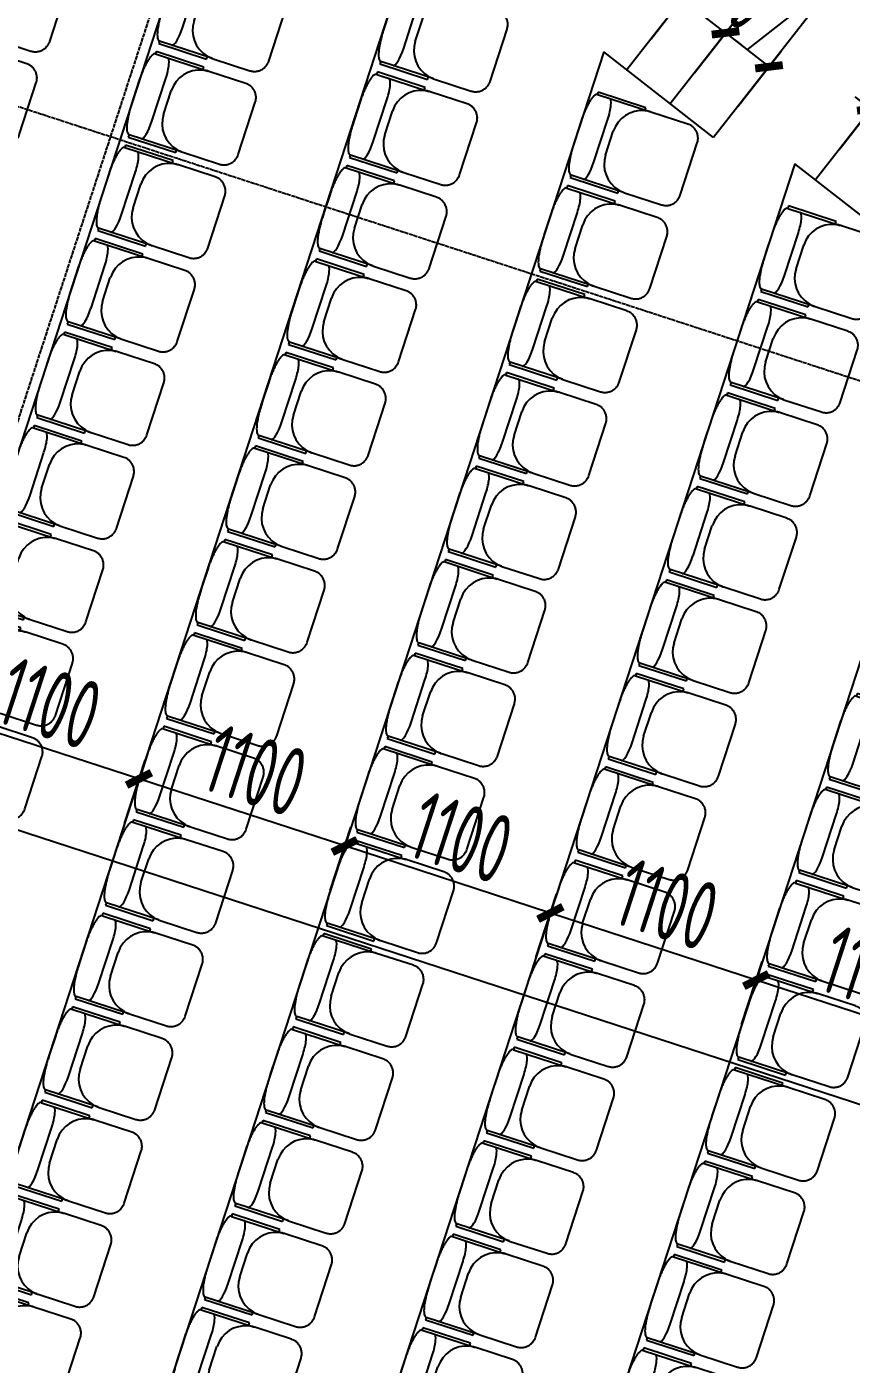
# Model space of a CAD drawing. Header units: millimetres. Extents: x 11515858 to 24947533, y -12784974 to -6116114.
# Drawn here: x 11846403 to 11850594, y -6338102 to -6331300 of the extents above; entities that cross this region are included whole.
import ezdxf

# ---------------------------------------------------------------- set-up
doc = ezdxf.new("R2010")
doc.units = ezdxf.units.MM
doc.header["$LTSCALE"] = 10
doc.linetypes.add('A2-RG-AXIS$0$CENTER', pattern=[2, 1.25, -0.25, 0.25, -0.25])
doc.linetypes.add('A2-RG-AXIS$0$DOTE', pattern=[2.42, 2, -0.2, 0.02, -0.2])
for name, color, linetype in [('A2-RB-F2$0$$34$A-DIMS-100', 1, 'Continuous'), ('A2-RB-F2$0$A-DIMS-100', 1, 'Continuous'), ('A2-RD-F2$0$A-FURN-FIXT', 9, 'Continuous'), ('A2-RD-F2$0$A-STRS', 50, 'Continuous'), ('A2-RG-AXIS$0$A-GRID', 1, 'A2-RG-AXIS$0$CENTER'), ('A2-RI-F2$0$A-STRS', 50, 'Continuous')]:
    doc.layers.add(name, color=color, linetype=linetype)
doc.layers.add('A2-RI-F2$0$A-FLOR-STRS', color=2, linetype='Continuous', lineweight=5)
doc.styles.add('A2-RB-F2$0$$0$XD2008', font='hzs.shx', dxfattribs={"width": 0.7, "bigfont": 'hztxt.shx'})
doc.styles.add('A2-RB-F2$0$XD2008', font='hzs.shx', dxfattribs={"width": 0.7, "bigfont": 'hztxt.shx'})
doc.dimstyles.new('A2-RB-F2$0$$0$XD100$0', dxfattribs={"dimscale": 100, "dimtxt": 3.5, "dimasz": 1, "dimexe": 1, "dimexo": 2, "dimgap": 0.5, "dimtad": 1, "dimdec": 0, "dimdsep": 46, "dimtxsty": 'A2-RB-F2$0$$0$XD2008', "dimblk1": 'A2-RB-F2$0$$20$_ArchTick', "dimblk2": 'A2-RB-F2$0$$20$_ArchTick', "dimsah": 1, "dimcen": 2.5, "dimclrt": 4, "dimaunit": 1, "dimadec": 0, "dimazin": 0, "dimtfac": 1, "dimtdec": 0, "dimtix": 1, "dimtmove": 2, "dimatfit": 3, "dimfxl": 0, "dimtolj": 1, "dimtzin": 0, "dimarcsym": 0})
doc.dimstyles.new('A2-RB-F2$0$XD100$0', dxfattribs={"dimscale": 100, "dimtxt": 3.5, "dimasz": 1, "dimexe": 1, "dimexo": 2, "dimgap": 0.5, "dimtad": 1, "dimdec": 0, "dimdsep": 46, "dimtxsty": 'A2-RB-F2$0$XD2008', "dimblk1": 'A2-RB-F2$0$_ArchTick', "dimblk2": 'A2-RB-F2$0$_ArchTick', "dimsah": 1, "dimcen": 2.5, "dimclrt": 4, "dimaunit": 1, "dimadec": 0, "dimazin": 0, "dimtfac": 1, "dimtdec": 0, "dimtix": 1, "dimtmove": 1, "dimatfit": 3, "dimfxl": 0, "dimtolj": 1, "dimtzin": 0, "dimarcsym": 0})

# ---------------------------------------------------------------- blocks, each defined once
blk = doc.blocks.new('A2-RG-AXIS')
at = {"layer": 'A2-RG-AXIS$0$A-GRID', "linetype": 'A2-RG-AXIS$0$DOTE'}
for p, q in [((11852707, -6313824), (11839546.1, -6354201.2)), ((11838798, -6329240.5), (11876758.7, -6341613.5))]:
    blk.add_line(p, q, dxfattribs=at)
blk = doc.blocks.new('A2-RB-F2$0$$20$_ArchTick')
at = {"color": 0, "linetype": 'ByBlock', "const_width": 0.4}
blk.add_lwpolyline([(-0.5, -0.5), (0.5, 0.5)], dxfattribs=at)
blk = doc.blocks.new('*D1553')
at = {"layer": 'A2-RB-F2$0$$34$A-DIMS-100', "color": 0, "lineweight": -2, "ltscale": 3, "transparency": 16777216}
for p, q in [((11850037.3, -6336374.7), (11850142.3, -6336052.7)), ((11851157.1, -6336488.7), (11850111.3, -6336147.8)), ((11851083.2, -6336715.6), (11851188.1, -6336393.6))]:
    blk.add_line(p, q, dxfattribs=at)
at = {"layer": 'Defpoints', "color": 0, "ltscale": 3, "transparency": 16777216}
for p in [(11850111.3, -6336147.8), (11849975.3, -6336564.9), (11851021.2, -6336905.8)]:
    blk.add_point(p, dxfattribs=at)
at = {"layer": 'A2-RB-F2$0$$34$A-DIMS-100', "color": 0, "lineweight": -2, "ltscale": 3, "transparency": 16777216, "xscale": 100, "yscale": 100, "zscale": 100}
for p, rotation in [((11850111.3, -6336147.8), 161.9467479116187), ((11851157.1, -6336488.7), 341.9467479116187)]:
    blk.add_blockref('A2-RB-F2$0$$20$_ArchTick', p, dxfattribs=dict(at, rotation=rotation))
at = {"layer": 'A2-RB-F2$0$$34$A-DIMS-100', "color": 4, "ltscale": 3, "transparency": 16777216, "insert": (11850703.9, -6336104.3), "char_height": 350, "attachment_point": 5, "rotation": 341.94675, "style": 'A2-RB-F2$0$$0$XD2008'}
blk.add_mtext('\\A1;1100', dxfattribs=at)
blk = doc.blocks.new('*D1554')
at = {"layer": 'A2-RB-F2$0$$34$A-DIMS-100', "color": 0, "lineweight": -2, "ltscale": 3, "transparency": 16777216}
for p, q in [((11848991.5, -6336033.9), (11849096.4, -6335711.8)), ((11850111.3, -6336147.8), (11849065.4, -6335806.9)), ((11850037.3, -6336374.7), (11850142.3, -6336052.7))]:
    blk.add_line(p, q, dxfattribs=at)
at = {"layer": 'Defpoints', "color": 0, "ltscale": 3, "transparency": 16777216}
for p in [(11849065.4, -6335806.9), (11848929.5, -6336224), (11849975.3, -6336564.9)]:
    blk.add_point(p, dxfattribs=at)
at = {"layer": 'A2-RB-F2$0$$34$A-DIMS-100', "color": 0, "lineweight": -2, "ltscale": 3, "transparency": 16777216, "xscale": 100, "yscale": 100, "zscale": 100}
for p, rotation in [((11849065.4, -6335806.9), 161.9467479116187), ((11850111.3, -6336147.8), 341.9467479116187)]:
    blk.add_blockref('A2-RB-F2$0$$20$_ArchTick', p, dxfattribs=dict(at, rotation=rotation))
at = {"layer": 'A2-RB-F2$0$$34$A-DIMS-100', "color": 4, "ltscale": 3, "transparency": 16777216, "insert": (11849658.1, -6335763.4), "char_height": 350, "attachment_point": 5, "rotation": 341.94675, "style": 'A2-RB-F2$0$$0$XD2008'}
blk.add_mtext('\\A1;1100', dxfattribs=at)
blk = doc.blocks.new('*D1555')
at = {"layer": 'A2-RB-F2$0$$34$A-DIMS-100', "color": 0, "lineweight": -2, "ltscale": 3, "transparency": 16777216}
for p, q in [((11847945.6, -6335693), (11848050.6, -6335370.9)), ((11849065.4, -6335806.9), (11848019.6, -6335466)), ((11848991.5, -6336033.9), (11849096.4, -6335711.8))]:
    blk.add_line(p, q, dxfattribs=at)
at = {"layer": 'Defpoints', "color": 0, "ltscale": 3, "transparency": 16777216}
for p in [(11848019.6, -6335466), (11847883.6, -6335883.1), (11848929.5, -6336224)]:
    blk.add_point(p, dxfattribs=at)
at = {"layer": 'A2-RB-F2$0$$34$A-DIMS-100', "color": 0, "lineweight": -2, "ltscale": 3, "transparency": 16777216, "xscale": 100, "yscale": 100, "zscale": 100}
for p, rotation in [((11848019.6, -6335466), 161.9467479116187), ((11849065.4, -6335806.9), 341.9467479116187)]:
    blk.add_blockref('A2-RB-F2$0$$20$_ArchTick', p, dxfattribs=dict(at, rotation=rotation))
at = {"layer": 'A2-RB-F2$0$$34$A-DIMS-100', "color": 4, "ltscale": 3, "transparency": 16777216, "insert": (11848612.2, -6335422.5), "char_height": 350, "attachment_point": 5, "rotation": 341.94675, "style": 'A2-RB-F2$0$$0$XD2008'}
blk.add_mtext('\\A1;1100', dxfattribs=at)
blk = doc.blocks.new('*D1556')
at = {"layer": 'A2-RB-F2$0$$34$A-DIMS-100', "color": 0, "lineweight": -2, "ltscale": 3, "transparency": 16777216}
for p, q in [((11846899.8, -6335352.1), (11847004.7, -6335030.1)), ((11848019.6, -6335466), (11846973.7, -6335125.1)), ((11847945.6, -6335693), (11848050.6, -6335371))]:
    blk.add_line(p, q, dxfattribs=at)
at = {"layer": 'Defpoints', "color": 0, "ltscale": 3, "transparency": 16777216}
for p in [(11846973.7, -6335125.1), (11846837.8, -6335542.2), (11847883.6, -6335883.1)]:
    blk.add_point(p, dxfattribs=at)
at = {"layer": 'A2-RB-F2$0$$34$A-DIMS-100', "color": 0, "lineweight": -2, "ltscale": 3, "transparency": 16777216, "xscale": 100, "yscale": 100, "zscale": 100}
for p, rotation in [((11846973.7, -6335125.1), 161.9467479116187), ((11848019.6, -6335466), 341.9467479116187)]:
    blk.add_blockref('A2-RB-F2$0$$20$_ArchTick', p, dxfattribs=dict(at, rotation=rotation))
at = {"layer": 'A2-RB-F2$0$$34$A-DIMS-100', "color": 4, "ltscale": 3, "transparency": 16777216, "insert": (11847566.4, -6335081.7), "char_height": 350, "attachment_point": 5, "rotation": 341.94675, "style": 'A2-RB-F2$0$$0$XD2008'}
blk.add_mtext('\\A1;1100', dxfattribs=at)
blk = doc.blocks.new('*D1557')
at = {"layer": 'A2-RB-F2$0$$34$A-DIMS-100', "color": 0, "lineweight": -2, "ltscale": 3, "transparency": 16777216}
for p, q in [((11845853.9, -6335011.2), (11845958.9, -6334689.2)), ((11846973.7, -6335125.1), (11845927.9, -6334784.3)), ((11846899.8, -6335352.1), (11847004.7, -6335030.1))]:
    blk.add_line(p, q, dxfattribs=at)
at = {"layer": 'Defpoints', "color": 0, "ltscale": 3, "transparency": 16777216}
for p in [(11845927.9, -6334784.3), (11845791.9, -6335201.4), (11846837.8, -6335542.2)]:
    blk.add_point(p, dxfattribs=at)
at = {"layer": 'A2-RB-F2$0$$34$A-DIMS-100', "color": 0, "lineweight": -2, "ltscale": 3, "transparency": 16777216, "xscale": 100, "yscale": 100, "zscale": 100}
for p, rotation in [((11845927.9, -6334784.3), 161.9467479115701), ((11846973.7, -6335125.1), 341.9467479115701)]:
    blk.add_blockref('A2-RB-F2$0$$20$_ArchTick', p, dxfattribs=dict(at, rotation=rotation))
at = {"layer": 'A2-RB-F2$0$$34$A-DIMS-100', "color": 4, "ltscale": 3, "transparency": 16777216, "insert": (11846520.6, -6334740.8), "char_height": 350, "attachment_point": 5, "rotation": 341.94675, "style": 'A2-RB-F2$0$$0$XD2008'}
blk.add_mtext('\\A1;1100', dxfattribs=at)
blk = doc.blocks.new('A2-RB-F2$0$_ArchTick')
at = {"color": 0, "linetype": 'ByBlock', "const_width": 0.4}
blk.add_lwpolyline([(-0.5, -0.5), (0.5, 0.5)], dxfattribs=at)
blk = doc.blocks.new('*D1896')
at = {"layer": 'A2-RB-F2$0$A-DIMS-100', "color": 0, "lineweight": -2, "transparency": 16777216}
for p, q in [((11850535.7, -6331920.8), (11850755.5, -6331639.2)), ((11850693.9, -6331718), (11850615.1, -6331656.5)), ((11850914.7, -6331890.3), (11850693.9, -6331718)), ((11850756.4, -6332093.1), (11850976.2, -6331811.5)), ((11850914.7, -6331890.3), (11850993.5, -6331951.8))]:
    blk.add_line(p, q, dxfattribs=at)
at = {"layer": 'Defpoints', "color": 0, "transparency": 16777216}
for p in [(11850693.9, -6331718), (11850412.6, -6332078.4), (11850633.3, -6332250.7)]:
    blk.add_point(p, dxfattribs=at)
at = {"layer": 'A2-RB-F2$0$A-DIMS-100', "color": 0, "lineweight": -2, "transparency": 16777216, "xscale": 100, "yscale": 100, "zscale": 100}
for p, rotation in [((11850693.9, -6331718), 322.0271681656827), ((11850914.7, -6331890.3), 142.0271681656827)]:
    blk.add_blockref('A2-RB-F2$0$_ArchTick', p, dxfattribs=dict(at, rotation=rotation))
at = {"layer": 'A2-RB-F2$0$A-DIMS-100', "color": 4, "transparency": 16777216, "insert": (11850942.7, -6331626.8), "char_height": 350, "attachment_point": 5, "rotation": 322.02717, "style": 'A2-RB-F2$0$XD2008'}
blk.add_mtext('\\A1;280', dxfattribs=at)
blk = doc.blocks.new('*D1898')
at = {"layer": 'A2-RB-F2$0$A-DIMS-100', "color": 0, "lineweight": -2, "transparency": 16777216}
for p, q in [((11849576.7, -6331361.7), (11849796.4, -6331080.1)), ((11849734.9, -6331158.9), (11849656.1, -6331097.4)), ((11849955.6, -6331331.2), (11849734.9, -6331158.9)), ((11849797.4, -6331534), (11850017.2, -6331252.4)), ((11849955.6, -6331331.2), (11850034.5, -6331392.7))]:
    blk.add_line(p, q, dxfattribs=at)
at = {"layer": 'Defpoints', "color": 0, "transparency": 16777216}
for p in [(11849734.9, -6331158.9), (11849453.6, -6331519.4), (11849674.3, -6331691.6)]:
    blk.add_point(p, dxfattribs=at)
at = {"layer": 'A2-RB-F2$0$A-DIMS-100', "color": 0, "lineweight": -2, "transparency": 16777216, "xscale": 100, "yscale": 100, "zscale": 100}
for p, rotation in [((11849734.9, -6331158.9), 322.0271681656827), ((11849955.6, -6331331.2), 142.0271681656827)]:
    blk.add_blockref('A2-RB-F2$0$_ArchTick', p, dxfattribs=dict(at, rotation=rotation))
at = {"layer": 'A2-RB-F2$0$A-DIMS-100', "color": 4, "transparency": 16777216, "insert": (11849983.7, -6331067.7), "char_height": 350, "attachment_point": 5, "rotation": 322.02717, "style": 'A2-RB-F2$0$XD2008'}
blk.add_mtext('\\A1;280', dxfattribs=at)
blk = doc.blocks.new('*D1899')
at = {"layer": 'A2-RB-F2$0$A-DIMS-100', "color": 0, "lineweight": -2, "transparency": 16777216}
for p, q in [((11850066, -6331417.4), (11850478.8, -6331092.9)), ((11850478.8, -6331092.9), (11851054.3, -6331542.1)), ((11849797.4, -6331534), (11850017.2, -6331252.4)), ((11849955.6, -6331331.2), (11850176.4, -6331503.5)), ((11850018.1, -6331706.3), (11850237.9, -6331424.7))]:
    blk.add_line(p, q, dxfattribs=at)
at = {"layer": 'Defpoints', "color": 0, "transparency": 16777216}
for p in [(11850176.4, -6331503.5), (11849674.3, -6331691.6), (11849895, -6331863.9)]:
    blk.add_point(p, dxfattribs=at)
at = {"layer": 'A2-RB-F2$0$A-DIMS-100', "color": 0, "lineweight": -2, "transparency": 16777216, "xscale": 100, "yscale": 100, "zscale": 100}
for p, rotation in [((11849955.6, -6331331.2), 142.0271681611025), ((11850176.4, -6331503.5), 322.0271681611025)]:
    blk.add_blockref('A2-RB-F2$0$_ArchTick', p, dxfattribs=dict(at, rotation=rotation))
at = {"layer": 'A2-RB-F2$0$A-DIMS-100', "color": 4, "transparency": 16777216, "insert": (11850905, -6331140.1), "char_height": 350, "attachment_point": 5, "rotation": 322.02717, "style": 'A2-RB-F2$0$XD2008'}
blk.add_mtext('\\A1;280', dxfattribs=at)
blk = doc.blocks.new('A2-RD-F2$0$M_Seating-Auditorium - 457 x 610mm-3353913-Documents - Level 2')
at = {"layer": 'A2-RD-F2$0$A-FURN-FIXT'}
for p, q in [((300.4, 494.7), (21, 494.7)), ((-55.2, 418.8), (-55.2, 222.2)), ((376.6, 222.2), (376.6, 418.8)), ((-55.2, -64.1), (-55.2, 215.3)), ((376.6, 215.3), (376.6, -64.1)), ((-51.7, 189.9), (-67.9, 189.9)), ((-67.9, 189.9), (-67.9, -64.9)), ((389.3, 189.9), (373.1, 189.9)), ((389.3, -64.7), (389.3, 189.9)), ((224.2, 70.3), (97.2, 70.3)), ((275, 24.9), (46.4, 24.9)), ((-67.9, -64.9), (-55.1, -64.9)), ((376.6, -64.7), (389.3, -64.7)), ((97.2, -101.1), (197.2, -101.1)), ((197.2, -101.1), (224.2, -100.7))]:
    blk.add_line(p, q, dxfattribs=at)
for centre, major_axis, ratio, start_param, end_param in [((97.2, 222.2), (-152.4, 0), 0.996195, 0.209748, 1.570796), ((224.2, 222.2), (152.4, 0), 0.996195, 4.712389, 6.067787), ((46.4, 0.9), (101.6, 0), 0.236052, 1.570796, 3.141593), ((275, 0.9), (101.6, 0), 0.236052, 0, 1.570796)]:
    blk.add_ellipse(centre, major_axis=major_axis, ratio=ratio, start_param=start_param, end_param=end_param, dxfattribs=at)
for points, knots in [([(21, 494.7), (15.2, 494.7), (6.8, 493.7), (-4.2, 490.6), (-14.7, 486.2), (-26.9, 478.6), (-36.5, 469), (-42.4, 461), (-45.8, 455.5), (-48.6, 449.8), (-51, 443.9), (-52.9, 437.7), (-54.6, 429.5), (-55.2, 423.1), (-55.2, 418.8)], [0, 0, 0, 0, 0.142857, 0.214286, 0.285714, 0.428571, 0.571429, 0.625, 0.678571, 0.732143, 0.785714, 0.839286, 0.892857, 1, 1, 1, 1]), ([(376.6, 418.8), (376.6, 424.5), (375.7, 432.9), (372.5, 443.9), (368.1, 454.4), (360.5, 466.5), (350.9, 476.1), (342.8, 481.9), (337.3, 485.3), (331.6, 488.1), (325.6, 490.5), (319.5, 492.4), (311.2, 494.1), (304.8, 494.7), (300.4, 494.7)], [0, 0, 0, 0, 0.142857, 0.214286, 0.285714, 0.428571, 0.571429, 0.625, 0.678571, 0.732143, 0.785714, 0.839286, 0.892857, 1, 1, 1, 1]), ([(224.2, -100.7), (232.2, -100.7), (248.1, -100.4), (271.5, -99.1), (293.7, -96.9), (321, -93), (349.5, -86.3), (367.8, -77.8), (375.3, -70.4), (376.6, -66.6), (376.6, -64.7)], [0, 0, 0, 0, 0.1, 0.2, 0.3, 0.4, 0.6, 0.8, 0.9, 1, 1, 1, 1])]:
    blk.add_open_spline(points, degree=3, knots=knots, dxfattribs=at)
for points in [[(-55.2, 222.2), (-55.2, 216.7), (-54.6, 205.9), (-52.8, 195.2), (-51.7, 189.9)], [(373.1, 189.9), (374.3, 195.2), (376, 205.9), (376.6, 216.7), (376.6, 222.2)], [(-55.1, -64.9), (-55.1, -66.8), (-53.9, -70.5), (-48.3, -76.1), (-39.1, -81.4), (-26.5, -86.3), (-10.9, -90.6), (7.3, -94.3), (27.8, -97.3), (50, -99.5), (73.3, -100.8), (89.2, -101.1), (97.2, -101.1)]]:
    blk.add_open_spline(points, degree=3, dxfattribs=at)
blk = doc.blocks.new('A2-RD-F2')
at = {"layer": 'A2-RD-F2$0$A-STRS'}
for p, q in [((11855468, -6323813.7), (11849453.6, -6331519.4)), ((11856251.5, -6324597.7), (11850412.6, -6332078.4)), ((11847399.5, -6330269.8), (11844184.6, -6340133.1)), ((11850412.7, -6330745.7), (11849674.3, -6331691.6)), ((11848368.5, -6330846.4), (11845307.3, -6340238.2)), ((11850633.4, -6330918), (11849895, -6331863.9)), ((11849336.1, -6331427.6), (11846431.5, -6340338.8)), ((11849895, -6331863.9), (11849336.1, -6331427.6)), ((11850307.6, -6331996.5), (11847551.6, -6340451.7)), ((11850854.1, -6332423), (11850307.6, -6331996.5)), ((11851272.6, -6332585.5), (11848678.4, -6340544.4))]:
    blk.add_line(p, q, dxfattribs=at)
at = {"layer": 'A2-RD-F2$0$A-FURN-FIXT', "rotation": 251.9467478914252}
for p in [(11846142.8, -6330935.5), (11847256.4, -6331035.5), (11848381.1, -6331139.2), (11845987.9, -6331410.9), (11847101.4, -6331510.9), (11848226.2, -6331614.5), (11849348.1, -6331717.3), (11846946.5, -6331986.3), (11848071.2, -6332089.9), (11849193.1, -6332192.7), (11850316.4, -6332295.9), (11846791.5, -6332461.6), (11847916.3, -6332565.3), (11849038.2, -6332668), (11850161.5, -6332771.2), (11846636.6, -6332937), (11847761.3, -6333040.7), (11848883.2, -6333143.4), (11850006.5, -6333246.6), (11846481.6, -6333412.4), (11847606.4, -6333516.1), (11848728.3, -6333618.8), (11849851.6, -6333722), (11846326.7, -6333887.8), (11847451.4, -6333991.5), (11848573.3, -6334094.2), (11849696.6, -6334197.4), (11846171.7, -6334363.2), (11847296.5, -6334466.9), (11848418.4, -6334569.6), (11849541.7, -6334672.8), (11850665, -6334776), (11846016.8, -6334838.6), (11847141.5, -6334942.2), (11848263.4, -6335045), (11849386.7, -6335148.2), (11850510.1, -6335251.4), (11846986.6, -6335417.6), (11848108.5, -6335520.4), (11849231.8, -6335623.6), (11850355.1, -6335726.8), (11846831.6, -6335893), (11847953.5, -6335995.7), (11849076.8, -6336098.9), (11850200.2, -6336202.1), (11846676.7, -6336368.4), (11847798.6, -6336471.1), (11848921.9, -6336574.3), (11850045.2, -6336677.5), (11846521.7, -6336843.8), (11847643.6, -6336946.5), (11848766.9, -6337049.7), (11849890.3, -6337152.9), (11846366.8, -6337319.2), (11847488.7, -6337421.9), (11848612, -6337525.1), (11849735.3, -6337628.3), (11846211.8, -6337794.5), (11847333.7, -6337897.3), (11848457, -6338000.5), (11849580.4, -6338103.7)]:
    blk.add_blockref('A2-RD-F2$0$M_Seating-Auditorium - 457 x 610mm-3353913-Documents - Level 2', p, dxfattribs=at)
blk = doc.blocks.new('A2-RB-F2')
at = {"layer": 'A2-RB-F2$0$$34$A-DIMS-100', "ltscale": 3}
for p1, p2, picture, middle in [((11846837.8, -6335542.2), (11845791.9, -6335201.4), '*D1557', (11846520.6, -6334740.8)), ((11847883.6, -6335883.1), (11846837.8, -6335542.2), '*D1556', (11847566.4, -6335081.7)), ((11848929.5, -6336224), (11847883.6, -6335883.1), '*D1555', (11848612.2, -6335422.5)), ((11849975.3, -6336564.9), (11848929.5, -6336224), '*D1554', (11849658.1, -6335763.4)), ((11851021.2, -6336905.8), (11849975.3, -6336564.9), '*D1553', (11850703.9, -6336104.3))]:
    dim = blk.add_aligned_dim(p1=p1, p2=p2, distance=-438.7, dimstyle='A2-RB-F2$0$$0$XD100$0', dxfattribs=at)
    dim.commit()
    dim.dimension.update_dxf_attribs({"geometry": picture, "text_midpoint": middle})
at = {"layer": 'A2-RB-F2$0$A-DIMS-100'}
for p1, p2, picture, middle in [((11849674.3, -6331691.6), (11849453.6, -6331519.4), '*D1898', (11849983.7, -6331067.7)), ((11850633.3, -6332250.7), (11850412.6, -6332078.4), '*D1896', (11850942.7, -6331626.8))]:
    dim = blk.add_aligned_dim(p1=p1, p2=p2, distance=-457.2, dimstyle='A2-RB-F2$0$XD100$0', dxfattribs=at)
    dim.commit()
    dim.dimension.update_dxf_attribs({"geometry": picture, "text_midpoint": middle})
dim = blk.add_linear_dim(base=(11850176.4, -6331503.5), p1=(11849674.3, -6331691.6), p2=(11849895, -6331863.9), angle=322.02717, dimstyle='A2-RB-F2$0$XD100$0', dxfattribs=at)
dim.commit()
dim.dimension.update_dxf_attribs({"geometry": '*D1899', "text_midpoint": (11850518.2, -6331123.7), "dimtype": 129})
blk = doc.blocks.new('A2-RI-F2')
at = {"layer": 'Defpoints', "color": 3, "linetype": 'Continuous'}
blk.add_line((11881898.7, -6346970), (11828646, -6329612.7), dxfattribs=at)
at = {"layer": 'A2-RI-F2$0$A-FLOR-STRS'}
blk.add_blockref('A2-RG-AXIS', (0, 0), dxfattribs=at)
at = {"layer": 'A2-RI-F2$0$A-STRS', "linetype": 'Continuous'}
blk.add_blockref('A2-RB-F2', (0, 0), dxfattribs=at)

msp = doc.modelspace()

# ---------------------------------------------------------------- block references
for name in ['A2-RI-F2', 'A2-RB-F2', 'A2-RG-AXIS', 'A2-RD-F2']:
    msp.add_blockref(name, (0, 0))

doc.saveas('drawing.dxf')
